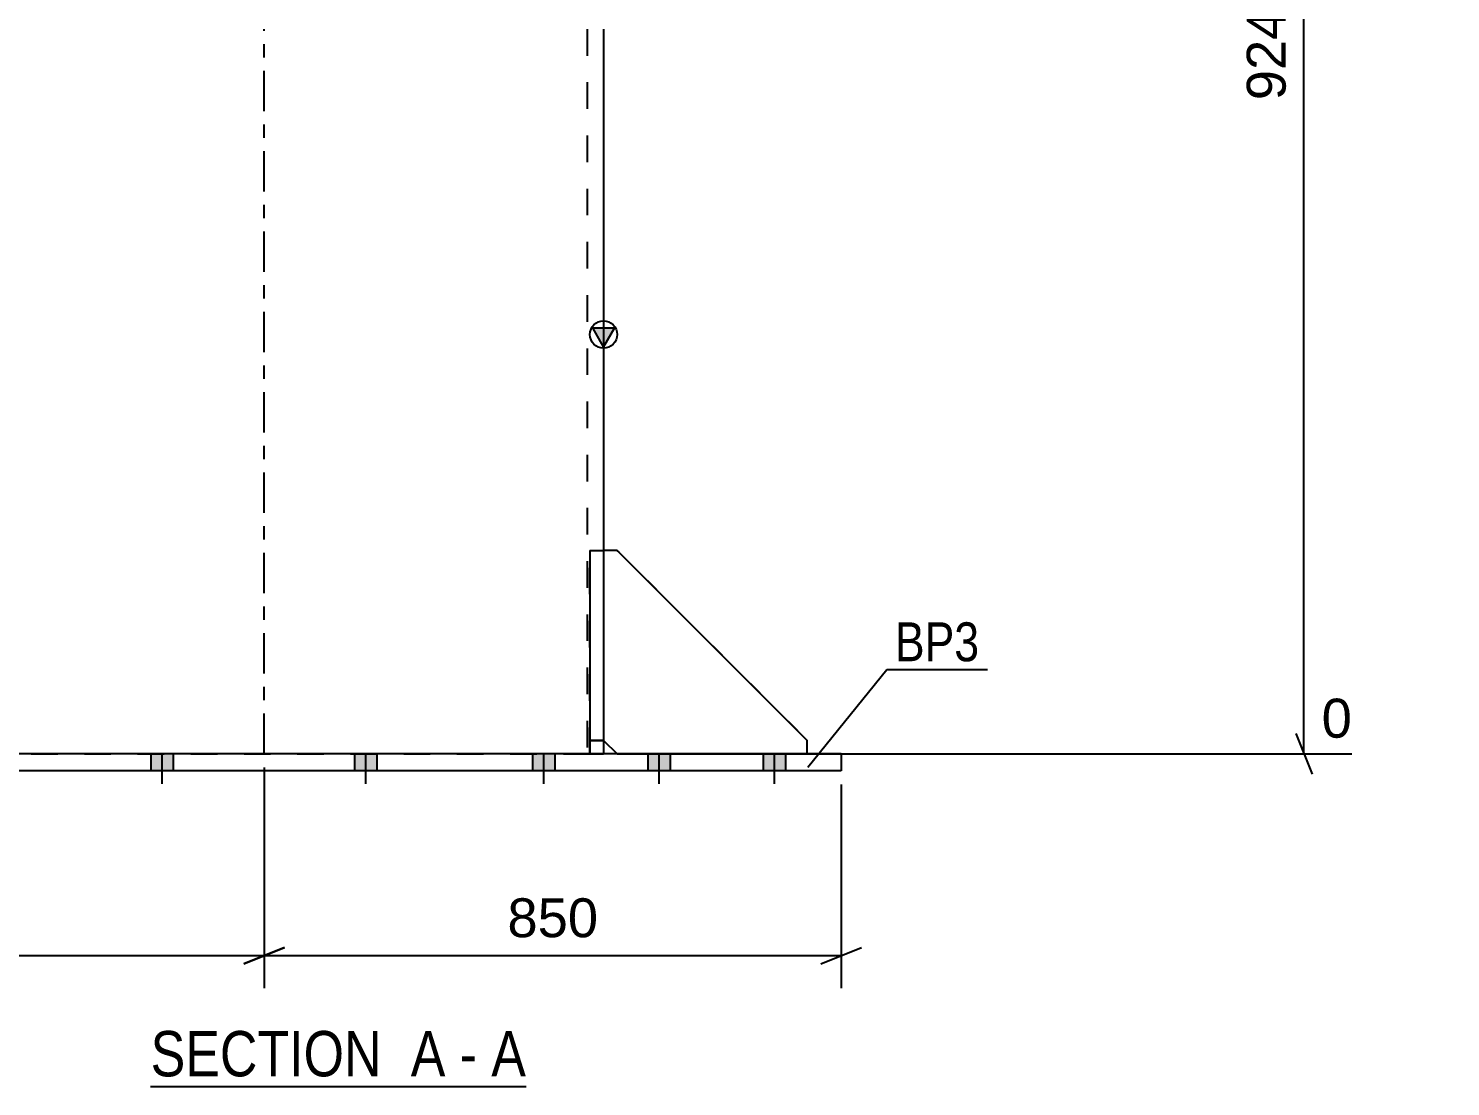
# Model space of a CAD drawing. Header units: millimetres. Extents: x 0 to 841, y 0 to 594.
# Drawn here: x 363.9 to 468.6, y 274.4 to 352.4 of the extents above; entities that cross this region are included whole.
import ezdxf

# ---------------------------------------------------------------- set-up
doc = ezdxf.new("R2010")
doc.units = ezdxf.units.MM
doc.linetypes.add('DXK_LINE_DOT2', pattern=[3.9198, 1.9599, -1.9599])
doc.linetypes.add('DXK_LINE_DOT3', pattern=[5.9187, 2.979, -0.9799, 0.9799, -0.9799])
doc.styles.add('Arial', font='ARIAL.TTF', dxfattribs={"height": 0.2})
doc.styles.add('Arial Narrow', font='ARIALN.TTF', dxfattribs={"height": 0.2})

# ---------------------------------------------------------------- blocks, each defined once
blk = doc.blocks.new('Unknown-284856622-11 - 5065')
at = {"color": 6, "linetype": 'Continuous'}
blk.add_line((372.87, 274.44), (400.52, 274.44), dxfattribs=at)
at = {"color": 0, "linetype": 'Continuous'}
for points in [[(390.98, 275.19), (390.98, 278.69), (372.87, 278.69), (372.87, 275.19)], [(394.59, 275.19), (394.59, 278.69), (392.03, 278.69), (392.03, 275.19)], [(396.91, 275.19), (396.91, 278.69), (395.64, 278.69), (395.64, 275.19)], [(400.52, 275.19), (400.52, 278.69), (397.96, 278.69), (397.96, 275.19)]]:
    blk.add_wipeout(points, dxfattribs=at)
at = {"color": 7, "linetype": 'Continuous', "style": 'Arial Narrow'}
for s, p in [('SECTION ', (372.87, 275.19)), ('A', (392.03, 275.19)), ('A', (397.96, 275.19)), ('-', (395.64, 275.19))]:
    blk.add_text(s, height=3.34, dxfattribs=at).set_placement(p)
blk = doc.blocks.new('Bolt-284856622-5283 - 5065')
at = {"linetype": 'Continuous'}
for points in [[(342.81, 297.69), (344.46, 297.69), (344.46, 298.94), (342.81, 298.94)], [(342.81, 297.69), (344.46, 297.69), (344.46, 298.94), (342.81, 298.94)], [(342.81, 297.69), (344.46, 297.69), (344.46, 298.94), (342.81, 298.94)], [(342.81, 297.69), (344.46, 297.69), (344.46, 298.94), (342.81, 298.94)], [(342.81, 297.69), (344.46, 297.69), (344.46, 298.94), (342.81, 298.94)], [(342.81, 297.69), (344.46, 297.69), (344.46, 298.94), (342.81, 298.94)], [(342.81, 297.69), (344.46, 297.69), (344.46, 298.94), (342.81, 298.94)], [(342.81, 297.69), (344.46, 297.69), (344.46, 298.94), (342.81, 298.94)], [(351.31, 297.69), (352.96, 297.69), (352.96, 298.94), (351.31, 298.94)], [(351.31, 297.69), (352.96, 297.69), (352.96, 298.94), (351.31, 298.94)], [(351.31, 297.69), (352.96, 297.69), (352.96, 298.94), (351.31, 298.94)], [(351.31, 297.69), (352.96, 297.69), (352.96, 298.94), (351.31, 298.94)], [(351.31, 297.69), (352.96, 297.69), (352.96, 298.94), (351.31, 298.94)], [(351.31, 297.69), (352.96, 297.69), (352.96, 298.94), (351.31, 298.94)], [(351.31, 297.69), (352.96, 297.69), (352.96, 298.94), (351.31, 298.94)], [(351.31, 297.69), (352.96, 297.69), (352.96, 298.94), (351.31, 298.94)], [(359.81, 297.69), (361.46, 297.69), (361.46, 298.94), (359.81, 298.94)], [(359.81, 297.69), (361.46, 297.69), (361.46, 298.94), (359.81, 298.94)], [(359.81, 297.69), (361.46, 297.69), (361.46, 298.94), (359.81, 298.94)], [(359.81, 297.69), (361.46, 297.69), (361.46, 298.94), (359.81, 298.94)], [(372.91, 297.69), (374.56, 297.69), (374.56, 298.94), (372.91, 298.94)], [(372.91, 297.69), (374.56, 297.69), (374.56, 298.94), (372.91, 298.94)], [(372.91, 297.69), (374.56, 297.69), (374.56, 298.94), (372.91, 298.94)], [(372.91, 297.69), (374.56, 297.69), (374.56, 298.94), (372.91, 298.94)], [(387.91, 297.69), (389.56, 297.69), (389.56, 298.94), (387.91, 298.94)], [(387.91, 297.69), (389.56, 297.69), (389.56, 298.94), (387.91, 298.94)], [(387.91, 297.69), (389.56, 297.69), (389.56, 298.94), (387.91, 298.94)], [(387.91, 297.69), (389.56, 297.69), (389.56, 298.94), (387.91, 298.94)], [(401.01, 297.69), (402.66, 297.69), (402.66, 298.94), (401.01, 298.94)], [(401.01, 297.69), (402.66, 297.69), (402.66, 298.94), (401.01, 298.94)], [(401.01, 297.69), (402.66, 297.69), (402.66, 298.94), (401.01, 298.94)], [(401.01, 297.69), (402.66, 297.69), (402.66, 298.94), (401.01, 298.94)], [(409.51, 297.69), (411.16, 297.69), (411.16, 298.94), (409.51, 298.94)], [(409.51, 297.69), (411.16, 297.69), (411.16, 298.94), (409.51, 298.94)], [(409.51, 297.69), (411.16, 297.69), (411.16, 298.94), (409.51, 298.94)], [(409.51, 297.69), (411.16, 297.69), (411.16, 298.94), (409.51, 298.94)], [(409.51, 297.69), (411.16, 297.69), (411.16, 298.94), (409.51, 298.94)], [(409.51, 297.69), (411.16, 297.69), (411.16, 298.94), (409.51, 298.94)], [(409.51, 297.69), (411.16, 297.69), (411.16, 298.94), (409.51, 298.94)], [(409.51, 297.69), (411.16, 297.69), (411.16, 298.94), (409.51, 298.94)], [(418.01, 297.69), (419.66, 297.69), (419.66, 298.94), (418.01, 298.94)], [(418.01, 297.69), (419.66, 297.69), (419.66, 298.94), (418.01, 298.94)], [(418.01, 297.69), (419.66, 297.69), (419.66, 298.94), (418.01, 298.94)], [(418.01, 297.69), (419.66, 297.69), (419.66, 298.94), (418.01, 298.94)], [(418.01, 297.69), (419.66, 297.69), (419.66, 298.94), (418.01, 298.94)], [(418.01, 297.69), (419.66, 297.69), (419.66, 298.94), (418.01, 298.94)], [(418.01, 297.69), (419.66, 297.69), (419.66, 298.94), (418.01, 298.94)], [(418.01, 297.69), (419.66, 297.69), (419.66, 298.94), (418.01, 298.94)]]:
    blk.add_hatch(color=1, dxfattribs=at).paths.add_polyline_path(points)
at = {"color": 1, "linetype": 'Continuous'}
for p, q in [((342.81, 297.69), (342.81, 298.94)), ((342.81, 297.69), (342.81, 298.94)), ((342.81, 297.69), (342.81, 298.94)), ((342.81, 297.69), (342.81, 298.94)), ((342.81, 297.69), (342.81, 298.94)), ((342.81, 297.69), (342.81, 298.94)), ((342.81, 297.69), (342.81, 298.94)), ((342.81, 297.69), (342.81, 298.94)), ((343.63, 296.74), (343.63, 298.94)), ((343.63, 296.74), (343.63, 298.94)), ((343.63, 296.74), (343.63, 298.94)), ((343.63, 296.74), (343.63, 298.94)), ((343.63, 296.74), (343.63, 298.94)), ((343.63, 296.74), (343.63, 298.94)), ((343.63, 296.74), (343.63, 298.94)), ((343.63, 296.74), (343.63, 298.94)), ((344.46, 297.69), (344.46, 298.94)), ((344.46, 297.69), (344.46, 298.94)), ((344.46, 297.69), (344.46, 298.94)), ((344.46, 297.69), (344.46, 298.94)), ((344.46, 297.69), (344.46, 298.94)), ((344.46, 297.69), (344.46, 298.94)), ((344.46, 297.69), (344.46, 298.94)), ((344.46, 297.69), (344.46, 298.94)), ((351.31, 297.69), (351.31, 298.94)), ((351.31, 297.69), (351.31, 298.94)), ((351.31, 297.69), (351.31, 298.94)), ((351.31, 297.69), (351.31, 298.94)), ((351.31, 297.69), (351.31, 298.94)), ((351.31, 297.69), (351.31, 298.94)), ((351.31, 297.69), (351.31, 298.94)), ((351.31, 297.69), (351.31, 298.94)), ((352.13, 296.74), (352.13, 298.94)), ((352.13, 296.74), (352.13, 298.94)), ((352.13, 296.74), (352.13, 298.94)), ((352.13, 296.74), (352.13, 298.94)), ((352.13, 296.74), (352.13, 298.94)), ((352.13, 296.74), (352.13, 298.94)), ((352.13, 296.74), (352.13, 298.94)), ((352.13, 296.74), (352.13, 298.94)), ((352.96, 297.69), (352.96, 298.94)), ((352.96, 297.69), (352.96, 298.94)), ((352.96, 297.69), (352.96, 298.94)), ((352.96, 297.69), (352.96, 298.94)), ((352.96, 297.69), (352.96, 298.94)), ((352.96, 297.69), (352.96, 298.94)), ((352.96, 297.69), (352.96, 298.94)), ((352.96, 297.69), (352.96, 298.94)), ((359.81, 297.69), (359.81, 298.94)), ((359.81, 297.69), (359.81, 298.94)), ((359.81, 297.69), (359.81, 298.94)), ((359.81, 297.69), (359.81, 298.94)), ((360.63, 296.74), (360.63, 298.94)), ((360.63, 296.74), (360.63, 298.94)), ((360.63, 296.74), (360.63, 298.94)), ((360.63, 296.74), (360.63, 298.94)), ((361.46, 297.69), (361.46, 298.94)), ((361.46, 297.69), (361.46, 298.94)), ((361.46, 297.69), (361.46, 298.94)), ((361.46, 297.69), (361.46, 298.94)), ((372.91, 297.69), (372.91, 298.94)), ((372.91, 297.69), (372.91, 298.94)), ((372.91, 297.69), (372.91, 298.94)), ((372.91, 297.69), (372.91, 298.94)), ((373.73, 296.74), (373.73, 298.94)), ((373.73, 296.74), (373.73, 298.94)), ((373.73, 296.74), (373.73, 298.94)), ((373.73, 296.74), (373.73, 298.94)), ((374.56, 297.69), (374.56, 298.94)), ((374.56, 297.69), (374.56, 298.94)), ((374.56, 297.69), (374.56, 298.94)), ((374.56, 297.69), (374.56, 298.94)), ((387.91, 297.69), (387.91, 298.94)), ((387.91, 297.69), (387.91, 298.94)), ((387.91, 297.69), (387.91, 298.94)), ((387.91, 297.69), (387.91, 298.94)), ((388.73, 296.74), (388.73, 298.94)), ((388.73, 296.74), (388.73, 298.94)), ((388.73, 296.74), (388.73, 298.94)), ((388.73, 296.74), (388.73, 298.94)), ((389.56, 297.69), (389.56, 298.94)), ((389.56, 297.69), (389.56, 298.94)), ((389.56, 297.69), (389.56, 298.94)), ((389.56, 297.69), (389.56, 298.94)), ((401.01, 297.69), (401.01, 298.94)), ((401.01, 297.69), (401.01, 298.94)), ((401.01, 297.69), (401.01, 298.94)), ((401.01, 297.69), (401.01, 298.94)), ((401.83, 296.74), (401.83, 298.94)), ((401.83, 296.74), (401.83, 298.94)), ((401.83, 296.74), (401.83, 298.94)), ((401.83, 296.74), (401.83, 298.94)), ((402.66, 297.69), (402.66, 298.94)), ((402.66, 297.69), (402.66, 298.94)), ((402.66, 297.69), (402.66, 298.94)), ((402.66, 297.69), (402.66, 298.94)), ((409.51, 297.69), (409.51, 298.94)), ((409.51, 297.69), (409.51, 298.94)), ((409.51, 297.69), (409.51, 298.94)), ((409.51, 297.69), (409.51, 298.94)), ((409.51, 297.69), (409.51, 298.94)), ((409.51, 297.69), (409.51, 298.94)), ((409.51, 297.69), (409.51, 298.94)), ((409.51, 297.69), (409.51, 298.94)), ((410.33, 296.74), (410.33, 298.94)), ((410.33, 296.74), (410.33, 298.94)), ((410.33, 296.74), (410.33, 298.94)), ((410.33, 296.74), (410.33, 298.94)), ((410.33, 296.74), (410.33, 298.94)), ((410.33, 296.74), (410.33, 298.94)), ((410.33, 296.74), (410.33, 298.94)), ((410.33, 296.74), (410.33, 298.94)), ((411.16, 297.69), (411.16, 298.94)), ((411.16, 297.69), (411.16, 298.94)), ((411.16, 297.69), (411.16, 298.94)), ((411.16, 297.69), (411.16, 298.94)), ((411.16, 297.69), (411.16, 298.94)), ((411.16, 297.69), (411.16, 298.94)), ((411.16, 297.69), (411.16, 298.94)), ((411.16, 297.69), (411.16, 298.94)), ((418.01, 297.69), (418.01, 298.94)), ((418.01, 297.69), (418.01, 298.94)), ((418.01, 297.69), (418.01, 298.94)), ((418.01, 297.69), (418.01, 298.94)), ((418.01, 297.69), (418.01, 298.94)), ((418.01, 297.69), (418.01, 298.94)), ((418.01, 297.69), (418.01, 298.94)), ((418.01, 297.69), (418.01, 298.94)), ((418.83, 296.74), (418.83, 298.94)), ((418.83, 296.74), (418.83, 298.94)), ((418.83, 296.74), (418.83, 298.94)), ((418.83, 296.74), (418.83, 298.94)), ((418.83, 296.74), (418.83, 298.94)), ((418.83, 296.74), (418.83, 298.94)), ((418.83, 296.74), (418.83, 298.94)), ((418.83, 296.74), (418.83, 298.94)), ((419.66, 297.69), (419.66, 298.94)), ((419.66, 297.69), (419.66, 298.94)), ((419.66, 297.69), (419.66, 298.94)), ((419.66, 297.69), (419.66, 298.94)), ((419.66, 297.69), (419.66, 298.94)), ((419.66, 297.69), (419.66, 298.94)), ((419.66, 297.69), (419.66, 298.94)), ((419.66, 297.69), (419.66, 298.94))]:
    blk.add_line(p, q, dxfattribs=at)
blk = doc.blocks.new('Part-284856622-5187 - 5065')
at = {"color": 2, "linetype": 'Continuous'}
for p, q in [((407.23, 313.94), (406.23, 313.94)), ((407.23, 313.94), (421.23, 299.94)), ((406.23, 299.94), (407.23, 298.94)), ((421.23, 298.94), (421.23, 299.94))]:
    blk.add_line(p, q, dxfattribs=at)
at = {"color": 7, "linetype": 'DXK_LINE_DOT2'}
for p, q in [((406.23, 313.94), (406.23, 299.94)), ((407.23, 298.94), (421.23, 298.94))]:
    blk.add_line(p, q, dxfattribs=at)
blk = doc.blocks.new('Part-284856622-5111 - 5065')
at = {"linetype": 'Continuous'}
blk.add_hatch(color=2, dxfattribs=at).paths.add_polyline_path([(406.23, 328.94), (405.43, 330.34), (407.03, 330.34)])
at = {"color": 7, "linetype": 'DXK_LINE_DOT3'}
blk.add_line((381.23, 298.94), (381.23, 352.34), dxfattribs=at)
at = {"color": 7, "linetype": 'DXK_LINE_DOT2'}
for p, q in [((405.03, 352.34), (405.03, 298.94)), ((406.23, 313.94), (406.23, 298.94)), ((356.23, 298.94), (406.23, 298.94))]:
    blk.add_line(p, q, dxfattribs=at)
at = {"color": 2, "linetype": 'Continuous'}
for p, q in [((406.23, 352.34), (406.23, 313.94)), ((406.23, 328.94), (405.43, 330.34)), ((405.43, 330.34), (407.03, 330.34)), ((407.03, 330.34), (406.23, 328.94))]:
    blk.add_line(p, q, dxfattribs=at)
blk.add_circle((406.23, 329.84), 1, dxfattribs=at)
blk = doc.blocks.new('Part-284856622-5169 - 5065')
at = {"color": 7, "linetype": 'DXK_LINE_DOT2'}
for p, q in [((407.23, 313.94), (406.23, 313.94)), ((406.23, 313.94), (406.23, 299.94)), ((421.23, 299.94), (407.23, 313.94)), ((406.23, 299.94), (407.23, 298.94)), ((421.23, 298.94), (421.23, 299.94)), ((407.23, 298.94), (421.23, 298.94))]:
    blk.add_line(p, q, dxfattribs=at)
blk = doc.blocks.new('Part-284856622-5170 - 5065')
at = {"color": 2, "linetype": 'Continuous'}
for p, q in [((405.23, 313.94), (405.23, 298.94)), ((405.23, 313.94), (406.23, 313.94)), ((406.23, 313.94), (406.23, 298.94)), ((405.23, 299.94), (406.23, 299.94))]:
    blk.add_line(p, q, dxfattribs=at)
at = {"color": 7, "linetype": 'DXK_LINE_DOT2'}
blk.add_line((405.23, 298.94), (406.23, 298.94), dxfattribs=at)
blk = doc.blocks.new('Part-284856622-5188 - 5065')
at = {"color": 7, "linetype": 'DXK_LINE_DOT2'}
for p, q in [((405.23, 298.94), (405.23, 313.94)), ((405.23, 313.94), (406.23, 313.94)), ((406.23, 313.94), (406.23, 298.94)), ((406.23, 299.94), (405.23, 299.94)), ((406.23, 298.94), (405.23, 298.94))]:
    blk.add_line(p, q, dxfattribs=at)
blk = doc.blocks.new('Part-284856622-5237 - 5065')
at = {"color": 2, "linetype": 'Continuous'}
for p, q in [((423.73, 298.94), (338.73, 298.94)), ((338.73, 298.94), (338.73, 297.69)), ((423.73, 298.94), (423.73, 297.69)), ((423.73, 297.69), (338.73, 297.69))]:
    blk.add_line(p, q, dxfattribs=at)
blk = doc.blocks.new('StraightDimension-284856622-5445 - 5065')
at = {"color": 7, "linetype": 'Continuous'}
for p, q in [((381.23, 297.94), (381.23, 281.69)), ((423.73, 296.69), (423.73, 281.69)), ((382.73, 284.69), (379.73, 283.49)), ((381.23, 284.09), (423.73, 284.09)), ((422.23, 283.49), (425.23, 284.69))]:
    blk.add_line(p, q, dxfattribs=at)
at = {"color": 0}
blk.add_wipeout([(406.42, 284.84), (406.42, 289.04), (398.55, 289.04), (398.55, 284.84)], dxfattribs=at)
at = {"color": 3, "style": 'Arial'}
blk.add_text('850', height=2.865, dxfattribs=at).set_placement((399.15, 285.44))
blk = doc.blocks.new('StraightDimension-284856622-5446 - 5065')
at = {"color": 7, "linetype": 'Continuous'}
for p, q in [((381.23, 297.94), (381.23, 281.69)), ((338.73, 296.69), (338.73, 281.69)), ((340.23, 284.69), (337.23, 283.49)), ((338.73, 284.09), (381.23, 284.09)), ((379.73, 283.49), (382.73, 284.69))]:
    blk.add_line(p, q, dxfattribs=at)
at = {"color": 0}
blk.add_wipeout([(363.92, 284.84), (363.92, 289.04), (356.05, 289.04), (356.05, 284.84)], dxfattribs=at)
at = {"color": 3, "style": 'Arial'}
blk.add_text('850', height=2.865, dxfattribs=at).set_placement((356.65, 285.44))
blk = doc.blocks.new('StraightDimension-284856622-12771 - 5065')
at = {"color": 7, "linetype": 'Continuous'}
for p, q in [((458.42, 402.66), (457.22, 405.66)), ((407.23, 404.16), (468.02, 404.16)), ((457.82, 298.94), (457.82, 404.16)), ((457.22, 300.44), (458.42, 297.44)), ((407.23, 298.94), (461.35, 298.94))]:
    blk.add_line(p, q, dxfattribs=at)
at = {"color": 0}
blk.add_wipeout([(457.07, 356.6), (452.87, 356.6), (452.87, 346.5), (457.07, 346.5)], dxfattribs=at)
at = {"color": 3, "style": 'Arial'}
blk.add_text('9241', height=2.865, rotation=90.0002, dxfattribs=at).set_placement((456.47, 347.1))
at = {"color": 0, "linetype": 'Continuous'}
for points in [[(468.62, 404.76), (468.62, 408.96), (458.52, 408.96), (458.52, 404.76)], [(461.95, 299.54), (461.95, 303.74), (458.52, 303.74), (458.52, 299.54)]]:
    blk.add_wipeout(points, dxfattribs=at)
at = {"color": 3, "linetype": 'Continuous', "style": 'Arial'}
for s, height, p in [('9241', 2.865, (459.12, 405.36)), ('0', 2.87, (459.12, 300.14))]:
    blk.add_text(s, height=height, dxfattribs=at).set_placement(p)
blk = doc.blocks.new('Mark-284856622-5233 - 5065')
at = {"color": 30, "linetype": 'Continuous'}
for p, q in [((421.27, 297.96), (427.09, 305.17)), ((427.09, 305.17), (434.5, 305.17))]:
    blk.add_line(p, q, dxfattribs=at)
at = {"color": 0}
blk.add_wipeout([(433.9, 305.77), (433.9, 308.77), (427.69, 308.77), (427.69, 305.77)], dxfattribs=at)
blk.add_wipeout([(433.9, 305.77), (433.9, 308.77), (427.69, 308.77), (427.69, 305.77)], dxfattribs=at)
at = {"color": 3, "style": 'Arial Narrow'}
blk.add_text('BP3', height=2.863, dxfattribs=at).set_placement((427.69, 305.77))

msp = doc.modelspace()

# ---------------------------------------------------------------- block references
for name in ['Part-284856622-5111 - 5065', 'Part-284856622-5170 - 5065', 'Part-284856622-5188 - 5065', 'Part-284856622-5187 - 5065', 'Part-284856622-5169 - 5065', 'Part-284856622-5237 - 5065', 'Bolt-284856622-5283 - 5065', 'Unknown-284856622-11 - 5065']:
    msp.add_blockref(name, (0, 0))

# ---------------------------------------------------------------- next in the draw order: block references
msp.add_blockref('StraightDimension-284856622-5445 - 5065', (0, 0))

# ---------------------------------------------------------------- next in the draw order: block references
for name in ['StraightDimension-284856622-12771 - 5065', 'StraightDimension-284856622-5446 - 5065']:
    msp.add_blockref(name, (0, 0))

# ---------------------------------------------------------------- next in the draw order: block references
msp.add_blockref('Mark-284856622-5233 - 5065', (0, 0))

doc.saveas('drawing.dxf')
